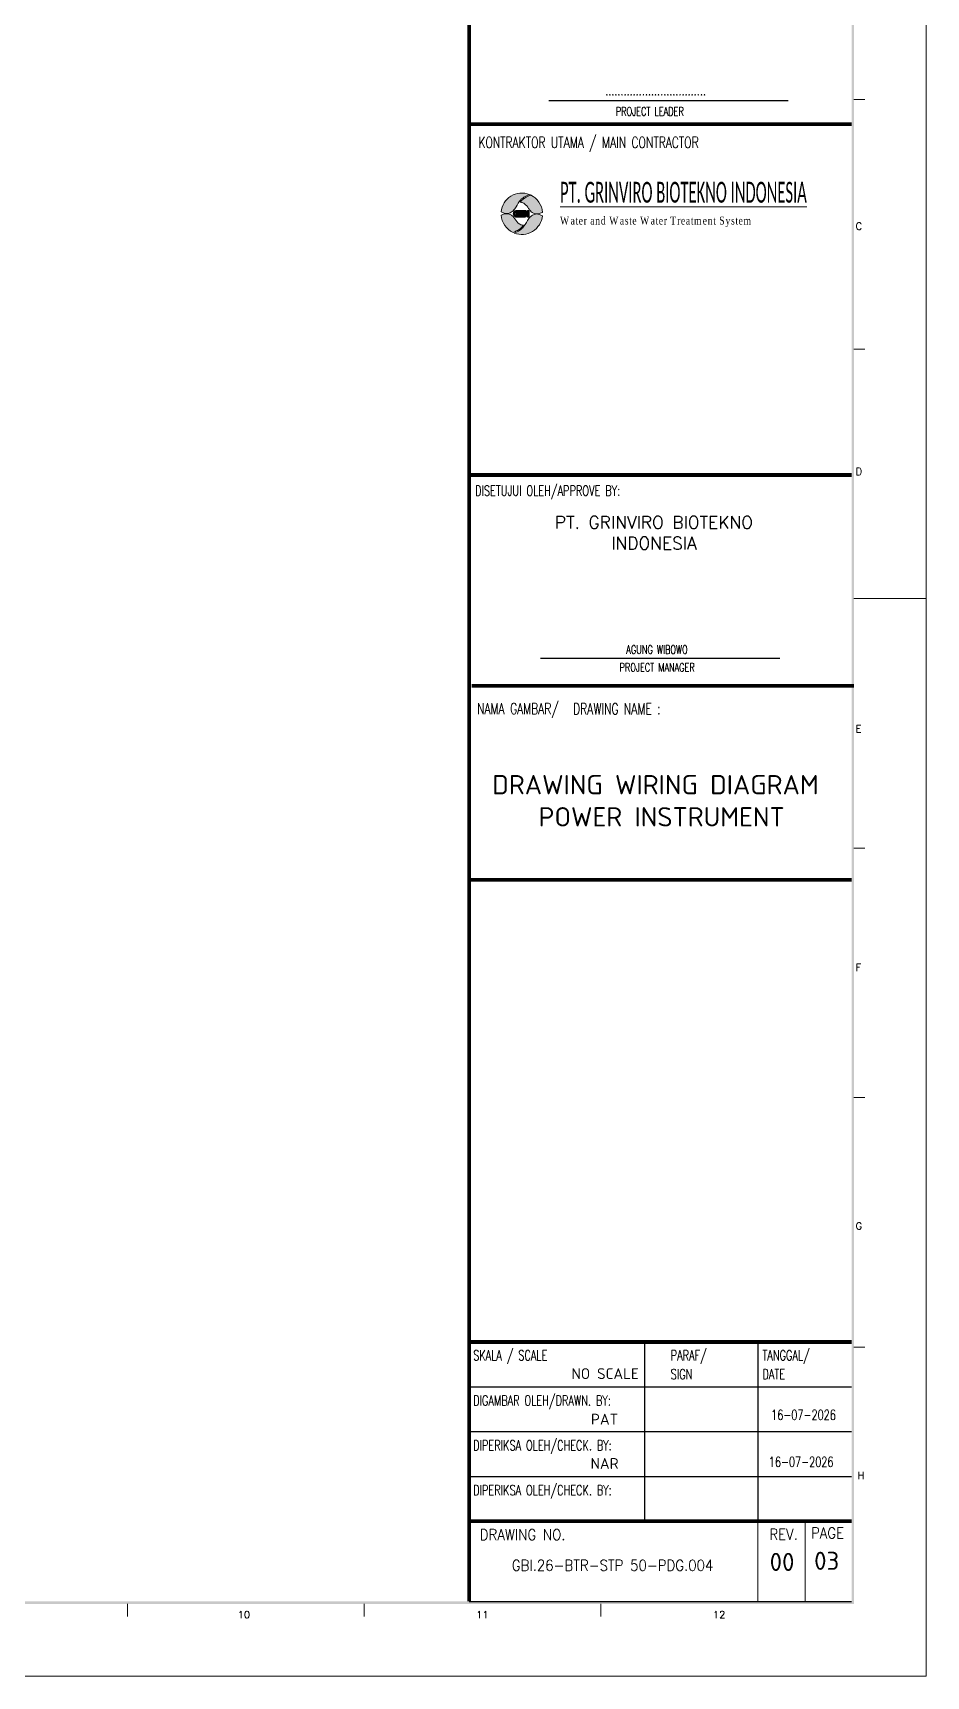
# Model space of a CAD drawing. Header units: millimetres. Extents: x 67033 to 212947, y 35102 to 335921.
# Drawn here: x 97932 to 100141, y 157136 to 161198 of the extents above; entities that cross this region are included whole.
import ezdxf
from ezdxf.enums import TextEntityAlignment as Align

# ---------------------------------------------------------------- set-up
doc = ezdxf.new("R2010")
doc.units = ezdxf.units.MM
doc.layers.add('BORDER', color=7, linetype='Continuous')
doc.layers.add('S-Kop', color=7, linetype='Continuous')
doc.layers.add('G-0.9', color=250, linetype='Continuous', lineweight=9)
doc.styles.add('3', font='ROMANS.SHX', dxfattribs={"width": 0.75})
doc.styles.add('ISOCPEUR', font='isocpeur.ttf')
doc.styles.add('ROMANS', font='romans.shx', dxfattribs={"height": 0.3})
doc.styles.get("Standard").update_dxf_attribs({"font": 'arial.ttf'})

msp = doc.modelspace()

# ---------------------------------------------------------------- hatches: boundary and pattern name
at = {"layer": 'G-0.9', "true_color": 0x105689}
h = msp.add_hatch(color=146, dxfattribs=at)
edge = h.paths.add_edge_path(flags=0)
edge.add_arc((99141.21909695948, 160750.8005580646), 51.18441733908399, 3.799054058211098, 64.9709100956754)
edge.add_spline(control_points=[(99162.87411594509, 160797.1784054815), (99161.65789417706, 160796.652222048), (99159.84711609507, 160795.8325228765), (99157.45723052623, 160794.6813491301), (99155.68230681984, 160793.7836350163), (99153.90388211106, 160792.8724392776), (99152.12620083593, 160791.9436286193), (99150.37810125088, 160790.9681965828), (99148.68893308006, 160789.9181775507), (99147.06140636068, 160788.7863157041), (99144.94580892292, 160787.1962266278), (99142.42309231266, 160785.0580728009), (99139.59421416608, 160782.2709718142), (99137.83726627889, 160780.256392746), (99136.99130869105, 160779.2107225659)], knot_values=[0, 0, 0, 0, 0.125, 0.1875, 0.25, 0.3125, 0.375, 0.4375, 0.5, 0.5625, 0.625, 0.75, 0.875, 1, 1, 1, 1], degree=3, periodic=0)
edge.add_spline(control_points=[(99136.99130869105, 160779.2107225659), (99137.55475137362, 160779.2061592395), (99138.67444524782, 160779.1515860301), (99140.32209875975, 160778.9253720974), (99141.96880348765, 160778.5788474009), (99143.56732813302, 160778.0813765879), (99144.8254126492, 160777.4793018278), (99145.80000694498, 160776.9203556827), (99146.51017869862, 160776.4779200683), (99147.1982767519, 160776.0058780993), (99147.86599756221, 160775.4971074531), (99148.51526914602, 160774.9642501396), (99149.36142615599, 160774.2376378582), (99150.17046416605, 160773.4765205787), (99150.94845925947, 160772.6799791826), (99151.5223785825, 160772.073330754), (99152.08414622713, 160771.4541925), (99152.81349694407, 160770.607946273), (99153.52579245235, 160769.7447114445), (99154.22590810255, 160768.8699617817), (99154.91177066644, 160767.9806546859), (99155.76105502405, 160766.8625500242), (99156.76687912678, 160765.5111215192), (99157.76968370243, 160764.1590726238), (99158.78112593254, 160762.8241421272), (99159.8042000841, 160761.5009438817), (99160.6748063994, 160760.4154226319), (99161.38112824937, 160759.5552523546), (99161.9216349959, 160758.9181559401), (99162.4674627167, 160758.2812780472), (99163.01763813362, 160757.645205989), (99163.4868751259, 160757.1256465147), (99163.87139122277, 160756.7201419944), (99164.16585048358, 160756.4234233978), (99164.46449784111, 160756.1306623305), (99164.86576696033, 160755.7415373114), (99165.37669202448, 160755.2644061044), (99166.01064074242, 160754.7173734681), (99166.89165999227, 160754.0440180422), (99168.07970426822, 160753.3050869078), (99169.57783595024, 160752.5497351894), (99171.13983977465, 160751.9331362651), (99173.28827712493, 160751.2903719046), (99175.49407201624, 160750.9088594705), (99177.72441245025, 160750.7962890622), (99179.96092015773, 160750.8371926105), (99182.7431857708, 160751.1494442178), (99185.47232057106, 160751.7501009764), (99187.59950798313, 160752.4074765283), (99189.70226523452, 160753.1499146233), (99191.26205013534, 160753.7541365492), (99192.29103973156, 160754.1919058542)], knot_values=[0, 0, 0, 0, 0.02500000000000002, 0.05000000000000004, 0.07499999999999996, 0.09999999999999998, 0.125, 0.1375, 0.15, 0.1625000000000001, 0.175, 0.1875, 0.2, 0.225, 0.2375, 0.25, 0.2625, 0.275, 0.3, 0.3125, 0.325, 0.35, 0.375, 0.4, 0.425, 0.45, 0.475, 0.4875, 0.5, 0.5125, 0.5249999999999999, 0.5374999999999999, 0.5437499999999998, 0.5499999999999998, 0.5562499999999999, 0.5624999999999999, 0.5749999999999998, 0.5874999999999999, 0.5999999999999999, 0.6249999999999999, 0.6499999999999999, 0.6749999999999998, 0.6999999999999998, 0.7499999999999999, 0.7749999999999999, 0.7999999999999999, 0.8499999999999999, 0.8999999999999999, 0.9249999999999999, 0.95, 1, 1, 1, 1], degree=3, periodic=0)
edge = h.paths.add_edge_path(flags=0)
edge.add_arc((99141.21909695948, 160750.8005580646), 51.18441733908391, 183.7990540582112, 244.97091009567498, ccw=False)
edge.add_spline(control_points=[(99090.14715418743, 160747.4092102741), (99091.17614378518, 160747.8469795792), (99092.73584125194, 160748.4513005346), (99094.83883166032, 160749.1934745513), (99096.4335227453, 160749.6872984486), (99098.05959654857, 160750.0889341646), (99100.25025121393, 160750.515492799), (99102.47746705564, 160750.7637043171), (99104.71374572148, 160750.8048680263), (99106.94414309661, 160750.6922300975), (99109.14991143996, 160750.3107663087), (99111.29835821978, 160749.6679478537), (99112.8603446725, 160749.0515004156), (99114.35853876644, 160748.2955833228), (99115.78395961765, 160747.410975975), (99116.85703253419, 160746.5284650739), (99117.57243546414, 160745.8595015538), (99117.97369447685, 160745.4704683473), (99118.2723438652, 160745.1776888385), (99118.56680258416, 160744.8809751539), (99118.95131885906, 160744.475469025), (99119.42055576388, 160743.9559103388), (99119.97073120998, 160743.3198380274), (99120.51655892156, 160742.6829602028), (99121.05706567116, 160742.0458637707), (99121.76338751959, 160741.1856934987), (99122.6339938349, 160740.100172245), (99123.657067988, 160738.7769740011), (99124.66851021656, 160737.4420435045), (99125.67131479221, 160736.0899946091), (99126.67713889648, 160734.7385661041), (99127.5264232541, 160733.6204614425), (99128.21228581796, 160732.7311543466), (99128.91240146819, 160731.8564046846), (99129.62469697643, 160730.9931698561), (99130.35404769186, 160730.1469236291), (99130.91581533804, 160729.5277853728), (99131.48973466105, 160728.9211369442), (99132.26772975294, 160728.1245955496), (99133.07676776455, 160727.3634782709), (99133.92292477297, 160726.6368659888), (99134.57219635832, 160726.1040086753), (99135.23991716707, 160725.5952380291), (99135.92801522191, 160725.1231960593), (99136.63818697556, 160724.6807604457), (99137.61278127134, 160724.1218143005), (99138.87086578595, 160723.5197395404), (99140.46939043135, 160723.0222687274), (99142.11609515925, 160722.6757440294), (99143.76374867118, 160722.4495300983), (99144.88344254691, 160722.3949568888), (99145.44688522947, 160722.3903935624)], knot_values=[0, 0, 0, 0, 0.05000000000000004, 0.07499999999999996, 0.09999999999999998, 0.125, 0.1499999999999999, 0.2, 0.225, 0.25, 0.3, 0.325, 0.35, 0.375, 0.4, 0.425, 0.4375, 0.44375, 0.45, 0.4562499999999999, 0.4624999999999999, 0.475, 0.4875, 0.5, 0.5125, 0.5249999999999999, 0.5499999999999998, 0.5749999999999997, 0.5999999999999998, 0.6249999999999998, 0.6499999999999998, 0.6749999999999998, 0.6874999999999998, 0.6999999999999997, 0.7249999999999996, 0.7374999999999996, 0.7499999999999996, 0.7624999999999995, 0.7749999999999995, 0.7999999999999995, 0.8124999999999996, 0.8249999999999995, 0.8374999999999995, 0.8499999999999994, 0.8624999999999994, 0.8749999999999993, 0.8999999999999994, 0.9249999999999994, 0.9499999999999994, 0.9749999999999994, 0.9999999999999994, 0.9999999999999994, 0.9999999999999994, 0.9999999999999994], degree=3, periodic=0)
edge.add_spline(control_points=[(99145.44688522947, 160722.3903935624), (99144.60092764163, 160721.3447233832), (99142.84397975446, 160719.3301443141), (99140.01510160786, 160716.5430433274), (99137.4923849976, 160714.4048895006), (99135.37678755983, 160712.8148004242), (99133.74926084046, 160711.6829385768), (99132.06009266809, 160710.6329195456), (99130.31199308457, 160709.657487509), (99128.53431180948, 160708.7286768508), (99126.75588710068, 160707.8174811121), (99124.98096339431, 160706.9197669989), (99122.59107782546, 160705.7685932519), (99120.78029974193, 160704.9488940803), (99119.56407797543, 160704.4227106468)], knot_values=[0, 0, 0, 0, 0.125, 0.25, 0.375, 0.4375, 0.5, 0.5625, 0.625, 0.6875, 0.75, 0.8125, 0.875, 1, 1, 1, 1], degree=3, periodic=0)
at = {"layer": 'G-0.9', "true_color": 0x139b48}
h = msp.add_hatch(color=114, dxfattribs=at)
edge = h.paths.add_edge_path(flags=0)
edge.add_spline(control_points=[(99192.16648296057, 160745.8803509431), (99191.55203704505, 160746.177250082), (99190.31498850227, 160746.7532711844), (99188.7463708735, 160747.4214895255), (99187.4815399114, 160747.9382365453), (99186.52832981026, 160748.3178982152), (99185.56658124224, 160748.6764238446), (99184.59371934918, 160748.9974316728), (99183.6059954995, 160749.2913698896), (99182.60669983622, 160749.5652872518), (99181.5991800144, 160749.8000834243), (99180.58931388172, 160749.9774193638), (99179.57280100955, 160750.1020599624), (99178.20423652837, 160750.2128817768), (99176.49923449049, 160750.2115006193), (99174.80023340798, 160749.975358398), (99173.44974191506, 160749.6740766998), (99172.45618812996, 160749.401023849), (99171.47589603528, 160749.0747959872), (99170.50388667201, 160748.6914871828), (99169.55014614103, 160748.2617505655), (99168.31490697547, 160747.6437517727), (99166.83376682695, 160746.7619907178), (99165.14720281461, 160745.5640276157), (99163.57008331515, 160744.2436307934), (99162.0841787188, 160742.8151436986), (99160.68945899466, 160741.2971367505), (99159.37715841792, 160739.7021968369), (99158.35225455178, 160738.33105708), (99157.56983112976, 160737.2046941404), (99156.80082513865, 160736.0719359026), (99156.0652623674, 160734.9195271085), (99155.35430722378, 160733.7513517974), (99154.82389543486, 160732.8738077979), (99154.30051250731, 160731.9920411287), (99153.78750532413, 160731.1038962506), (99153.27795695979, 160730.2138409103), (99152.5926693548, 160729.0313400429), (99151.9109962461, 160727.8471530225), (99151.22575670066, 160726.6659222025), (99150.70030692431, 160725.7877644676), (99150.167388255, 160724.9147731201), (99149.4525147939, 160723.753914935), (99148.52523653828, 160722.3260512247), (99147.35046978793, 160720.6511982712), (99145.69878170008, 160718.4800465457), (99143.42183181788, 160715.9082896043), (99140.41507309244, 160713.0807670512), (99137.16249172472, 160710.5471170119), (99134.27744980382, 160708.7220129813), (99131.88809984388, 160707.4098400781), (99130.06256321575, 160706.4842889901), (99128.21053736676, 160705.6058552691), (99125.71231512354, 160704.4855520756), (99123.8270199588, 160703.6659130173), (99122.55931785885, 160703.1386527078)], knot_values=[-1, -1, -1, -1, -0.9772727272727273, -0.9545454545454546, -0.9431818181818182, -0.9318181818181819, -0.9204545454545454, -0.9090909090909091, -0.8977272727272727, -0.8863636363636364, -0.875, -0.8636363636363636, -0.8522727272727273, -0.8409090909090909, -0.8181818181818182, -0.7954545454545454, -0.7840909090909091, -0.7727272727272727, -0.7613636363636364, -0.75, -0.7386363636363636, -0.7272727272727273, -0.7045454545454546, -0.6818181818181818, -0.6590909090909091, -0.6363636363636364, -0.6136363636363636, -0.5909090909090909, -0.5681818181818181, -0.5568181818181818, -0.5454545454545454, -0.5227272727272727, -0.5113636363636364, -0.5, -0.4886363636363636, -0.4772727272727273, -0.4659090909090909, -0.4545454545454545, -0.4318181818181818, -0.4204545454545454, -0.4090909090909091, -0.3977272727272727, -0.3863636363636364, -0.3636363636363636, -0.3409090909090909, -0.3181818181818182, -0.2727272727272727, -0.2272727272727273, -0.1818181818181818, -0.1363636363636364, -0.1136363636363636, -0.09090909090909091, -0.06818181818181818, -0.04545454545454546, 0, 0, 0, 0], degree=3, periodic=0)
edge.add_arc((99141.21909695948, 160750.8005580646), 51.18441733908411, 248.6195076609033, 354.4838079919351)
edge = h.paths.add_edge_path(flags=0)
edge.add_arc((99141.21909695948, 160750.8005580646), 51.18441733908363, 68.61950766090604, 174.4838079919366)
edge.add_spline(control_points=[(99090.27171095998, 160755.7207651852), (99090.88615687545, 160755.4238660463), (99092.12320541826, 160754.8478449439), (99093.69182304546, 160754.1796266029), (99094.95665400756, 160753.662879583), (99095.90986411026, 160753.2832179138), (99096.87161267827, 160752.9246922837), (99097.84447457134, 160752.6036844555), (99098.83219842102, 160752.3097462387), (99099.8314940843, 160752.0358288766), (99100.83901390614, 160751.801032704), (99101.84888003881, 160751.6236967646), (99102.86539291096, 160751.499056166), (99104.23395739062, 160751.3882343523), (99105.93895943003, 160751.3896155075), (99107.63796051103, 160751.6257577304), (99108.98845200392, 160751.9270394293), (99109.98200579057, 160752.2000922786), (99110.96229788369, 160752.5263201412), (99111.93430725003, 160752.9096289425), (99112.88804776872, 160753.3393655744), (99114.1232870049, 160753.9573642966), (99115.60442661312, 160754.8391258887), (99117.29099285428, 160756.0370867635), (99118.86810409231, 160757.3574918487), (99120.35403950397, 160758.7859481206), (99121.74864422527, 160760.3040700991), (99123.06137399803, 160761.8985807131), (99124.2896568544, 160763.5455505914), (99125.25704288317, 160764.9607927565), (99126.00638248598, 160766.104347559), (99126.55034002019, 160766.9739108054), (99127.08397565201, 160767.8496895637), (99127.6142729861, 160768.727329439), (99128.13769445312, 160769.6090653314), (99128.65066193331, 160770.4972374421), (99129.16033057166, 160771.3872146221), (99129.67385488226, 160772.2743756827), (99130.18765864112, 160773.161030932), (99130.69815989406, 160774.0494955286), (99131.21253036571, 160774.9351337197), (99131.73786207687, 160775.8133677669), (99132.2708121924, 160776.6863387901), (99132.98567535816, 160777.847203628), (99133.9129586517, 160779.2750640909), (99135.08772382405, 160780.9499180268), (99136.73941226651, 160783.1210697093), (99139.01636321706, 160785.6928245331), (99142.02311653618, 160788.5203564882), (99145.27571824891, 160791.0539714609), (99148.16069685532, 160792.8791845431), (99150.55017593404, 160794.1911350666), (99152.98369902607, 160795.4261086734), (99156.09651271586, 160796.8439602712), (99158.61117396016, 160797.9352031111), (99159.87887606015, 160798.4624634205)], knot_values=[-1, -1, -1, -1, -0.9772727272727273, -0.9545454545454546, -0.9431818181818182, -0.9318181818181819, -0.9204545454545455, -0.9090909090909092, -0.8977272727272728, -0.8863636363636365, -0.8750000000000001, -0.8636363636363638, -0.8522727272727274, -0.840909090909091, -0.8181818181818183, -0.7954545454545456, -0.7840909090909093, -0.7727272727272729, -0.7613636363636366, -0.7500000000000002, -0.7386363636363639, -0.7272727272727275, -0.7045454545454548, -0.6818181818181821, -0.6590909090909094, -0.6363636363636367, -0.613636363636364, -0.5909090909090913, -0.5681818181818186, -0.5454545454545459, -0.5340909090909094, -0.522727272727273, -0.5113636363636367, -0.5000000000000003, -0.488636363636364, -0.4772727272727276, -0.4659090909090913, -0.4545454545454549, -0.4431818181818186, -0.4318181818181822, -0.4204545454545459, -0.4090909090909095, -0.3977272727272732, -0.3863636363636368, -0.363636363636364, -0.3409090909090913, -0.3181818181818186, -0.272727272727273, -0.2272727272727276, -0.1818181818181821, -0.1363636363636367, -0.113636363636364, -0.09090909090909127, -0.04545454545454575, -3.33066907387547e-16, -3.33066907387547e-16, -3.33066907387547e-16, -3.33066907387547e-16], degree=3, periodic=0)
at = {"layer": 'G-0.9', "true_color": 0xf26722}
h = msp.add_hatch(color=30, dxfattribs=at)
h.dxf.hatch_style = 1
edge = h.paths.add_edge_path()
edge.add_arc((99141.20365812376, 160750.810108121), 51.18441733908399, 3.799054058211098, 64.9709100956754)
edge.add_spline(control_points=[(99162.85867710781, 160797.1879555381), (99161.64245533978, 160796.6617721045), (99159.8316772578, 160795.842072933), (99157.44179168894, 160794.6908991859), (99155.66686798258, 160793.7931850728), (99153.8884432738, 160792.881989334), (99152.11076199867, 160791.9531786758), (99150.36266241514, 160790.9777466393), (99148.67349424279, 160789.927727608), (99147.04596752342, 160788.7958657606), (99144.93037008565, 160787.2057766842), (99142.40765347538, 160785.0676228574), (99139.57877532879, 160782.2805218707), (99137.8218274416, 160780.2659428024), (99136.97586985379, 160779.2202726224)], knot_values=[0, 0, 0, 0, 0.125, 0.1875, 0.25, 0.3125, 0.375, 0.4375, 0.5, 0.5625, 0.625, 0.75, 0.875, 1, 1, 1, 1], degree=3, periodic=0)
edge.add_spline(control_points=[(99136.97586985379, 160779.2202726224), (99137.53931253633, 160779.215709296), (99138.6590064121, 160779.1611360866), (99140.30665992247, 160778.9349221554), (99141.9533646519, 160778.5883974574), (99143.55188929576, 160778.0909266444), (99144.80997381192, 160777.4888518843), (99145.78456810769, 160776.9299057392), (99146.49473986136, 160776.4874701255), (99147.18283791617, 160776.0154281557), (99147.85055872492, 160775.5066575095), (99148.49983031029, 160774.973800196), (99149.34598731872, 160774.2471879147), (99150.15502532877, 160773.4860706352), (99150.93302042219, 160772.6895292406), (99151.5069397452, 160772.082880812), (99152.06870738986, 160771.4637425564), (99152.79805810681, 160770.6174963295), (99153.51035361509, 160769.7542615009), (99154.21046926528, 160768.879511839), (99154.89633182916, 160767.9902047424), (99155.74561618677, 160766.8721000807), (99156.75144029106, 160765.5206715757), (99157.75424486517, 160764.1686226803), (99158.76568709523, 160762.8336921837), (99159.78876124836, 160761.5104939398), (99160.65936756214, 160760.4249726884), (99161.36568941057, 160759.564802411), (99161.90619616015, 160758.9277059966), (99162.45202388095, 160758.2908281037), (99163.00219929636, 160757.6547560463), (99163.47143628863, 160757.1351965712), (99163.85595238702, 160756.7296920509), (99164.15041164632, 160756.4329734544), (99164.44905900385, 160756.1402123886), (99164.85032812305, 160755.7510873679), (99165.36125318719, 160755.273956161), (99165.99520190516, 160754.7269235247), (99166.876221155, 160754.0535680995), (99168.0642654325, 160753.3146369643), (99169.56239711298, 160752.5592852474), (99171.12440093739, 160751.9426863216), (99173.27283828765, 160751.2999219619), (99175.47863317898, 160750.9184095271), (99177.70897361297, 160750.8058391186), (99179.94548132045, 160750.8467426669), (99182.72774693351, 160751.1589942735), (99185.45688173377, 160751.7596510329), (99187.58406914589, 160752.4170265848), (99189.68682639723, 160753.1594646798), (99191.24661129806, 160753.7636866057), (99192.2756008943, 160754.2014559107)], knot_values=[0, 0, 0, 0, 0.02500000000000002, 0.05000000000000004, 0.07499999999999996, 0.09999999999999998, 0.125, 0.1375, 0.15, 0.1625000000000001, 0.175, 0.1875, 0.2, 0.225, 0.2375, 0.25, 0.2625, 0.275, 0.3, 0.3125, 0.325, 0.35, 0.375, 0.4, 0.425, 0.45, 0.475, 0.4875, 0.5, 0.5125, 0.5249999999999999, 0.5374999999999999, 0.5437499999999998, 0.5499999999999998, 0.5562499999999999, 0.5624999999999999, 0.5749999999999998, 0.5874999999999999, 0.5999999999999999, 0.6249999999999999, 0.6499999999999999, 0.6749999999999998, 0.6999999999999998, 0.7499999999999999, 0.7749999999999999, 0.7999999999999999, 0.8499999999999999, 0.8999999999999999, 0.9249999999999999, 0.95, 1, 1, 1, 1], degree=3, periodic=0)
at = {"layer": 'G-0.9', "true_color": 0x000000}
h = msp.add_hatch(color=18, dxfattribs=at)
edge = h.paths.add_edge_path(flags=0)
edge.add_spline(control_points=[(99126.63122752556, 160759.0668971461), (99126.37424548033, 160758.9555417375), (99125.99412478613, 160758.7835642426), (99125.49758649984, 160758.5447559337), (99125.13115832231, 160758.3601296465), (99124.76738214176, 160758.1730535581), (99124.40683419573, 160757.982995162), (99124.11321854939, 160757.8182941231), (99123.88406767533, 160757.6812282639), (99123.66015743016, 160757.5393250816), (99123.38579370604, 160757.3568156868), (99123.06496139994, 160757.1300392556), (99122.7572704412, 160756.891088544), (99122.46760969309, 160756.6357921941), (99122.19508976265, 160756.3638804148), (99121.8504511631, 160755.9827138665), (99121.46344739648, 160755.4714027048), (99121.07856769605, 160754.7861224233), (99120.76364023688, 160754.0539572295), (99120.52000258838, 160753.2794499029), (99120.28633932253, 160752.2064020169), (99120.16175866067, 160750.8132910559), (99120.26496189885, 160749.1403515394), (99120.57322162268, 160747.80837624), (99120.96339256737, 160746.8214662917), (99121.32674989327, 160746.1252755779), (99121.69711852004, 160745.6015941703), (99122.02885650296, 160745.2087143666), (99122.2917524747, 160744.9268818216), (99122.57187048446, 160744.6603354144), (99122.87014208117, 160744.408918894), (99123.1817699448, 160744.1688555798), (99123.5013713999, 160743.9355497269), (99123.83163406026, 160743.7113022627), (99124.17521108028, 160743.4983318713), (99124.52663542963, 160743.2920134437), (99124.9993883032, 160743.0204699866), (99125.59911299933, 160742.6884846056), (99126.09444212886, 160742.4360736754), (99126.34547901938, 160742.3127261233)], knot_values=[0, 0, 0, 0, 0.0357142857142857, 0.0535714285714286, 0.0714285714285714, 0.0892857142857143, 0.1071428571428572, 0.125, 0.1339285714285714, 0.1428571428571429, 0.1607142857142858, 0.1785714285714286, 0.1964285714285714, 0.2142857142857143, 0.2321428571428572, 0.25, 0.2857142857142857, 0.3214285714285714, 0.3571428571428572, 0.3928571428571429, 0.4285714285714286, 0.5, 0.5714285714285714, 0.6428571428571428, 0.6785714285714285, 0.7142857142857142, 0.7499999999999999, 0.7678571428571428, 0.7857142857142857, 0.8035714285714286, 0.8214285714285714, 0.8392857142857142, 0.857142857142857, 0.8749999999999998, 0.8928571428571427, 0.9107142857142856, 0.9285714285714284, 0.9642857142857141, 0.9999999999999998, 0.9999999999999998, 0.9999999999999998, 0.9999999999999998], degree=3, periodic=0)
edge.add_line((99126.34547901938, 160742.3127261233), (99136.2464819608, 160742.3127261233))
edge.add_line((99136.24648196046, 160742.3127261233), (99136.24648196046, 160752.8528977947))
edge.add_line((99136.24648196046, 160752.8528977945), (99128.01770853787, 160752.8528977945))
edge.add_line((99128.01770853777, 160752.8528977945), (99128.01770853777, 160748.4882112536))
edge.add_line((99128.01770853777, 160748.4882112538), (99131.88889558255, 160748.4882112538))
edge.add_line((99131.88889558296, 160748.4882112538), (99131.88889558296, 160746.5567073012))
edge.add_line((99131.88889558296, 160746.5567073003), (99127.63124282387, 160746.5567073003))
edge.add_spline(control_points=[(99127.63124282377, 160746.5567073003), (99127.43078127496, 160746.6439255906), (99127.18640066247, 160746.7592205935), (99126.90262355977, 160746.9071701328), (99126.71567048316, 160747.0080622517), (99126.48311300046, 160747.1353243919), (99126.28242313913, 160747.2585804782), (99126.1547608959, 160747.3469523794), (99126.07140378626, 160747.4076504746), (99125.92747062382, 160747.5160496692), (99125.73022133623, 160747.6797934716), (99125.49065967661, 160747.9194559428), (99125.25991367719, 160748.2186588053), (99125.04462637649, 160748.5737564548), (99124.86899727875, 160748.9590733885), (99124.5932283313, 160749.772742973), (99124.4900756609, 160750.8196747556), (99124.6472133409, 160751.8282386663), (99124.81596565667, 160752.3705123079), (99124.98188896748, 160752.7559764006), (99125.1559373735, 160753.0501726531), (99125.31510873385, 160753.2719039563), (99125.44329730993, 160753.4297722335), (99125.58209461244, 160753.5778247979), (99125.73161780238, 160753.7169620587), (99125.86273576682, 160753.8272245046), (99125.9706108335, 160753.912812593), (99126.05247305532, 160753.9761282074), (99126.13599770954, 160754.0379635673), (99126.25048637947, 160754.1176829727), (99126.39805380303, 160754.2134244258), (99126.58017536116, 160754.3238986337), (99126.76428938616, 160754.4326266677), (99126.95003570218, 160754.5399245336), (99127.20260506976, 160754.6786881466), (99127.39678500385, 160754.7785962422), (99127.52843604755, 160754.8432759088)], knot_values=[0, 0, 0, 0, 0.05769230769230771, 0.07211538461538458, 0.08653846153846156, 0.1153846153846154, 0.1442307692307693, 0.1514423076923077, 0.1586538461538463, 0.1730769230769231, 0.2019230769230769, 0.2307692307692307, 0.2692307692307692, 0.3076923076923077, 0.3461538461538461, 0.3846153846153846, 0.5384615384615384, 0.6153846153846154, 0.653846153846154, 0.6923076923076924, 0.7307692307692308, 0.7500000000000001, 0.7692307692307694, 0.7884615384615385, 0.8076923076923078, 0.8269230769230771, 0.8365384615384617, 0.8461538461538463, 0.8557692307692308, 0.8653846153846154, 0.8846153846153847, 0.903846153846154, 0.9230769230769232, 0.9423076923076925, 0.9615384615384618, 1, 1, 1, 1], degree=3, periodic=0)
edge.add_line((99127.52843604755, 160754.8432759088), (99136.24648196001, 160754.8432759088))
edge.add_line((99136.24648196046, 160754.8432759088), (99136.24648196046, 160759.0668971458))
edge.add_line((99136.24648196046, 160759.0668971461), (99126.63122752638, 160759.0668971461))
h.paths.add_polyline_path([(99159.4948655904, 160759.0668971461), (99155.21757088485, 160759.0668971461), (99155.21757088485, 160742.3127261233), (99159.4948655904, 160742.3127261233)], flags=0)
edge = h.paths.add_edge_path(flags=0)
edge.add_line((99141.56234450226, 160754.8432759088), (99141.56234450226, 160746.5567073006))
edge.add_line((99141.56234450226, 160746.5567073003), (99148.4293983014, 160746.5567073003))
edge.add_spline(control_points=[(99148.42939830219, 160746.5567073003), (99148.48267413488, 160746.6025783657), (99148.58656882984, 160746.6945171028), (99148.71253559193, 160746.8097292283), (99148.80603455516, 160746.9024372087), (99148.87196541847, 160746.972278488), (99148.92243361047, 160747.0308106274), (99148.96017508693, 160747.0778311761), (99148.98649734033, 160747.1132433857), (99149.01111517577, 160747.1487817169), (99149.03422265974, 160747.1844318068), (99149.05540858039, 160747.2202240859), (99149.08045080265, 160747.2681843314), (99149.10676416373, 160747.3285038375), (99149.12899081697, 160747.4015790639), (99149.14004680331, 160747.475480877), (99149.14124935033, 160747.5501118081), (99149.1328633344, 160747.6129989373), (99149.121220456, 160747.6636737437), (99149.11054208627, 160747.7018238593), (99149.09766855644, 160747.7401364096), (99149.0824041529, 160747.7786258756), (99149.06517963587, 160747.8172603823), (99149.04642750004, 160747.856007927), (99149.02594683434, 160747.894883377), (99148.99595840854, 160747.9469156842), (99148.95513657105, 160748.0122029423), (99148.90070822035, 160748.0909503506), (99148.82246973409, 160748.1963662564), (99148.71545466503, 160748.3288181607), (99148.62667879034, 160748.4350137948), (99148.58094426467, 160748.4882112538)], knot_values=[0, 0, 0, 0, 0.07692307692307687, 0.1538461538461539, 0.1923076923076923, 0.2307692307692307, 0.2692307692307692, 0.2884615384615384, 0.3076923076923077, 0.3269230769230769, 0.3461538461538461, 0.3653846153846154, 0.3846153846153846, 0.423076923076923, 0.4615384615384615, 0.5, 0.5384615384615384, 0.5769230769230769, 0.5961538461538461, 0.6153846153846154, 0.6346153846153846, 0.6538461538461539, 0.6730769230769231, 0.6923076923076923, 0.7115384615384615, 0.7307692307692306, 0.7692307692307692, 0.8076923076923076, 0.846153846153846, 0.9230769230769229, 0.9999999999999998, 0.9999999999999998, 0.9999999999999998, 0.9999999999999998], degree=3, periodic=0)
edge.add_line((99148.58094426467, 160748.4882112538), (99144.17587244022, 160748.4882112538))
edge.add_line((99144.17587244045, 160748.4882112538), (99144.17587244045, 160752.8528977948))
edge.add_line((99144.17587244045, 160752.8528977945), (99148.5809442649, 160752.8528977945))
edge.add_spline(control_points=[(99148.58094426467, 160752.8528977945), (99148.6325108825, 160752.9137279788), (99148.70696000275, 160753.0049442473), (99148.79098483328, 160753.1113348995), (99148.83748028407, 160753.1721143694), (99148.87076094812, 160753.2176830612), (99148.90281698866, 160753.2632395075), (99148.93394227538, 160753.3087866447), (99148.96352255168, 160753.3543183313), (99148.99093840334, 160753.399828372), (99149.01649918518, 160753.4453198614), (99149.04051441318, 160753.490795894), (99149.06236418501, 160753.5362502714), (99149.08143602932, 160753.581676866), (99149.09801717525, 160753.6270785543), (99149.11728497561, 160753.6875857321), (99149.13406623597, 160753.763146665), (99149.14083640241, 160753.853686103), (99149.13574433161, 160753.9441069118), (99149.11980965904, 160754.0193406661), (99149.1011130245, 160754.0794681765), (99149.08486137426, 160754.1245415173), (99149.06601589306, 160754.1695889172), (99149.04429510028, 160754.2146075626), (99149.02032936247, 160754.2596037577), (99148.9947622349, 160754.3045839374), (99148.96727265835, 160754.3495448918), (99148.93754013685, 160754.3944834151), (99148.90620653874, 160754.4394059275), (99148.8739084151, 160754.4843187932), (99148.84034123103, 160754.5292189674), (99148.79338678053, 160754.5890638843), (99148.70846226471, 160754.6937649437), (99148.63315389134, 160754.7834835483), (99148.58094426467, 160754.8432759088)], knot_values=[0, 0, 0, 0, 0.09090909090909094, 0.1363636363636364, 0.1590909090909091, 0.1818181818181818, 0.2045454545454546, 0.2272727272727273, 0.25, 0.2727272727272727, 0.2954545454545454, 0.3181818181818181, 0.3409090909090908, 0.3636363636363636, 0.3863636363636365, 0.4090909090909092, 0.4545454545454546, 0.5, 0.5454545454545454, 0.5909090909090908, 0.6136363636363635, 0.6363636363636362, 0.659090909090909, 0.6818181818181817, 0.7045454545454544, 0.7272727272727271, 0.7499999999999998, 0.7727272727272725, 0.7954545454545452, 0.8181818181818179, 0.8409090909090906, 0.8636363636363633, 0.9090909090909087, 0.9999999999999997, 0.9999999999999997, 0.9999999999999997, 0.9999999999999997], degree=3, periodic=0)
edge.add_line((99148.58094426467, 160754.8432759088), (99141.56234450213, 160754.8432759088))
edge = h.paths.add_edge_path(flags=0)
edge.add_line((99137.37124450272, 160759.0668971461), (99149.70952027, 160759.0668971461))
edge.add_spline(control_points=[(99149.70952027106, 160759.0668971461), (99149.85931634552, 160759.0049306483), (99150.08041645255, 160758.9082952678), (99150.36830776434, 160758.7723631473), (99150.58021348163, 160758.6662989476), (99150.79033983726, 160758.5584101841), (99150.99829337173, 160758.4482926146), (99151.1670104959, 160758.3518356205), (99151.29809294181, 160758.2706754693), (99151.39386366669, 160758.2072106636), (99151.4877762732, 160758.1417976253), (99151.61148486617, 160758.0529633612), (99151.82239466239, 160757.891605555), (99152.1013605732, 160757.6395022889), (99152.34188289319, 160757.3467068589), (99152.51555573949, 160757.0947066915), (99152.67680079321, 160756.8344171124), (99152.8175649141, 160756.5557794171), (99152.93992039876, 160756.2634416038), (99153.05216088016, 160755.9685827159), (99153.17165171698, 160755.5866862703), (99153.31945263526, 160754.9625057328), (99153.41176632802, 160754.3330499481), (99153.43220316462, 160753.7076448446), (99153.4104465862, 160753.2431999395), (99153.34312206121, 160752.7883744149), (99153.25492788407, 160752.4158820558), (99153.16071038191, 160752.1252434729), (99153.0778366019, 160751.9102813307), (99152.98713586824, 160751.697445911), (99152.8926590249, 160751.4856734378), (99152.79502508236, 160751.2748241693), (99152.65664696609, 160750.9959119776), (99152.54476111609, 160750.7889473032), (99152.46644485558, 160750.6519881977)], knot_values=[0, 0, 0, 0, 0.04545454545454541, 0.06818181818181812, 0.09090909090909094, 0.1136363636363636, 0.1363636363636364, 0.1590909090909091, 0.1704545454545454, 0.1818181818181818, 0.1931818181818181, 0.2045454545454546, 0.2272727272727273, 0.2727272727272727, 0.3181818181818181, 0.3409090909090908, 0.3636363636363636, 0.4090909090909092, 0.4318181818181819, 0.4545454545454546, 0.5, 0.5454545454545454, 0.6363636363636362, 0.6818181818181817, 0.7272727272727271, 0.7727272727272725, 0.8181818181818179, 0.8409090909090906, 0.8636363636363633, 0.886363636363636, 0.9090909090909087, 0.9318181818181814, 0.9545454545454541, 0.9999999999999996, 0.9999999999999996, 0.9999999999999996, 0.9999999999999996], degree=3, periodic=0)
edge.add_spline(control_points=[(99152.46644485558, 160750.6519881977), (99152.53693123674, 160750.5271724362), (99152.63844171535, 160750.3388150365), (99152.76565979933, 160750.0854844406), (99152.8563908233, 160749.8942325595), (99152.94491101318, 160749.7023676858), (99153.03071435809, 160749.5097631514), (99153.11043224238, 160749.3155257313), (99153.18051937861, 160749.1188012715), (99153.24099976053, 160748.91934589), (99153.31194744547, 160748.650543494), (99153.37942657803, 160748.3100364192), (99153.4207544694, 160747.8918755336), (99153.43318864147, 160747.3273471858), (99153.37044948718, 160746.6127383716), (99153.22281271653, 160745.8971874668), (99153.07720214152, 160745.408794561), (99152.980899174, 160745.1341457774), (99152.90073242718, 160744.9344777143), (99152.81326156745, 160744.7394221132), (99152.68760465906, 160744.4834228325), (99152.5103512662, 160744.1805867581), (99152.26113644127, 160743.8506685521), (99151.98036973244, 160743.5499307711), (99151.71490899204, 160743.3337644993), (99151.48735061081, 160743.1759622712), (99151.31246322142, 160743.0621104816), (99151.131699438, 160742.9544058731), (99150.94383069212, 160742.854073224), (99150.751776304, 160742.7580928998), (99150.55791485801, 160742.6639895432), (99150.36263999481, 160742.5713551066), (99150.09796858794, 160742.4523157887), (99149.89530272421, 160742.3673614622), (99149.75826659355, 160742.3127261233)], knot_values=[0, 0, 0, 0, 0.04166666666666674, 0.0625, 0.08333333333333337, 0.1041666666666667, 0.125, 0.1458333333333333, 0.1666666666666666, 0.1875, 0.2083333333333333, 0.25, 0.2916666666666667, 0.3333333333333334, 0.4166666666666667, 0.5, 0.5416666666666666, 0.5625, 0.5833333333333333, 0.6041666666666665, 0.6249999999999999, 0.6666666666666665, 0.7083333333333333, 0.7499999999999999, 0.7916666666666665, 0.8124999999999998, 0.8333333333333331, 0.8541666666666665, 0.8749999999999998, 0.8958333333333331, 0.9166666666666665, 0.9374999999999999, 0.9583333333333333, 0.9999999999999999, 0.9999999999999999, 0.9999999999999999, 0.9999999999999999], degree=3, periodic=0)
edge.add_line((99149.75826659355, 160742.3127261233), (99137.37124450304, 160742.3127261233))
edge.add_line((99137.37124450272, 160742.3127261233), (99137.37124450272, 160759.0668971463))

# ---------------------------------------------------------------- linework, layer by layer
at = {"layer": 'BORDER', "linetype": 'Continuous', "lineweight": 9}
for p, q in [((99989.31822634104, 161033.0063267626), (99962.50183039591, 161033.0063267626)), ((99989.31822634104, 160416.2292200247), (99962.50183039591, 160416.2292200247)), ((100141.2778033634, 159799.4521132868), (99962.50183039591, 159799.4521132868)), ((99989.31822634104, 159182.675006549), (99962.50183039591, 159182.675006549)), ((99989.31822634104, 158565.8978998111), (99962.50183039591, 158565.8978998111)), ((99989.31822634104, 157949.1207930733), (99962.50183039591, 157949.1207930733)), ((98165.80330207261, 157314.4660890386), (98165.80330207261, 157283.1802937693)), ((98751.29461354115, 157314.4660890386), (98751.29461354115, 157283.1802937693)), ((99336.7859250097, 157314.4660890386), (99336.7859250097, 157283.1802937693))]:
    msp.add_line(p, q, dxfattribs=at)
at = {"layer": 'BORDER', "lineweight": 9}
for p, q in [((99725.08376334832, 157320.4808753023), (99725.08376334832, 157517.201186372)), ((99841.80110268123, 157320.4808753023), (99841.80110268123, 157517.201186372))]:
    msp.add_line(p, q, dxfattribs=at)
at = {"layer": 'BORDER', "linetype": 'Continuous', "lineweight": 9}
msp.add_lwpolyline([(92623.74814008025, 157135.6901160712), (100141.2778033634, 157135.6901160712), (100141.2778033634, 162445.3365132058), (92623.74814008025, 162445.3365132058)], close=True, dxfattribs=at)
at = {"layer": 'BORDER', "lineweight": 9}
for points in [[(99956.69161127444, 157320.4808753023), (99962.94877032832, 157314.0260319724), (99956.69161127444, 162265.219720441), (99962.94877032832, 162271.4768794948)], [(92897.72231865296, 157320.4808753023), (92891.48750608932, 157314.058224758), (99956.69161127444, 157320.4808753023), (99962.91756347024, 157314.058224758)]]:
    msp.add_trace(points, dxfattribs=at)
at = {"layer": 'G-0.9', "flags": 128}
for points in [[(99126.34547901938, 160742.3127261234), (99136.24648196046, 160742.3127261234), (99136.24648196046, 160752.8528977946), (99128.01770853777, 160752.8528977946), (99128.01770853777, 160748.4882112538), (99131.88889558296, 160748.4882112538), (99131.88889558296, 160746.5567073004), (99127.63124282377, 160746.5567073004)], [(99127.52843604755, 160754.8432759088), (99136.24648196046, 160754.8432759088), (99136.24648196046, 160759.0668971462), (99126.63122752556, 160759.0668971462)], [(99149.70952027106, 160759.0668971462), (99137.37124450272, 160759.0668971462), (99137.37124450272, 160742.3127261234), (99149.75826659355, 160742.3127261234)], [(99148.58094426467, 160754.8432759088), (99141.56234450226, 160754.8432759088), (99141.56234450226, 160746.5567073004), (99148.42939830219, 160746.5567073004)], [(99148.58094426467, 160748.4882112538), (99144.17587244045, 160748.4882112538), (99144.17587244045, 160752.8528977946), (99148.58094426467, 160752.8528977946)]]:
    msp.add_lwpolyline(points, dxfattribs=at)
msp.add_lwpolyline([(99155.21757088485, 160759.0668971462), (99155.21757088485, 160742.3127261234), (99159.4948655904, 160742.3127261234), (99159.4948655904, 160759.0668971462)], close=True, dxfattribs=at)
at = {"layer": 'G-0.9'}
for radius, start, end in [(51.18441733908391, 68.619507654104, 174.4838079957773), (51.18441733908393, 3.799054052058324, 64.97091009834543), (51.18441733908393, 183.7990540520583, 244.9709100983455), (51.18441733908391, 248.6195076541039, 354.4838079957772)]:
    msp.add_arc((99141.21909695948, 160750.8005580646), radius, start, end, dxfattribs=at)
for points, knots in [([(99090.27171095998, 160755.7207651853), (99092.74163409085, 160754.587913972), (99097.47484844498, 160752.4169850268), (99106.03414963165, 160750.6427103097), (99115.95196788419, 160754.0106331465), (99126.63494595425, 160765.0234553201), (99133.12250864823, 160780.4885841192), (99146.18268533448, 160792.624498208), (99155.27759805249, 160796.5011807925), (99159.87887606015, 160798.4624634206)], [0, 0, 0, 0, 1.770579628440341, 3.393033898530347, 5.562151319994037, 8.247127808721837, 13.14955448463515, 16.31562534401973, 19.55753822054462, 19.55753822054462, 19.55753822054462, 19.55753822054462]), ([(99162.87411594509, 160797.1784054816), (99160.22041859242, 160795.9580645502), (99153.92892608169, 160793.0648311435), (99144.59203833331, 160787.7384690021), (99139.44952653475, 160781.968754943), (99136.99130869105, 160779.210722566)], [0, 0, 0, 0, 1.905415346747451, 4.517435408228715, 6.909466394063813, 6.909466394063813, 6.909466394063813, 6.909466394063813]), ([(99145.44688522947, 160722.3903935624), (99144.21752071108, 160722.4646391429), (99141.8863276493, 160722.6054279659), (99138.10523343303, 160723.672645386), (99131.37186344375, 160727.9944670531), (99126.01778077, 160735.8536663808), (99120.1665198481, 160743.2447044179), (99116.2643511515, 160747.3200058037), (99111.91227593586, 160749.6129764739), (99107.00156671669, 160750.8830017245), (99101.39755142972, 160750.803139967), (99095.64482257914, 160749.6305398095), (99091.97324239624, 160748.1470411422), (99090.03467962034, 160747.3637665988)], [0, 0, 0, 0, 0.800651378750998, 1.518242076401352, 2.532326855912974, 5.936559102587797, 7.573771972494917, 8.704539925424049, 9.568759586122226, 10.74236988771987, 11.97059895665076, 13.18579429171778, 14.54511845457573, 14.54511845457573, 14.54511845457573, 14.54511845457573]), ([(99126.63122752556, 160759.0668971462), (99124.83060434477, 160758.2411653843), (99121.26217238228, 160756.604749923), (99119.71399802949, 160750.7881248865), (99121.15416697347, 160744.9968240477), (99124.56696248792, 160743.2322841253), (99126.34547901938, 160742.3127261234)], [0, 0, 0, 0, 1.229803970130789, 2.437196099825928, 3.580462608725656, 4.824631080712818, 4.824631080712818, 4.824631080712818, 4.824631080712818]), ([(99192.16648296057, 160745.8803509432), (99189.69655982814, 160747.0132021556), (99184.96334547555, 160749.1841311016), (99176.40404428734, 160750.9584058187), (99166.48622603633, 160747.5904829819), (99155.80324796628, 160736.5776608076), (99149.31568527229, 160721.11253201), (99136.25550858604, 160708.9766179205), (99127.16059586803, 160705.099935336), (99122.55931785885, 160703.1386527079)], [0, 0, 0, 0, 1.770579628440341, 3.393033898530347, 5.562151319994037, 8.247127808721837, 13.14955448463515, 16.31562534401973, 19.55753822054462, 19.55753822054462, 19.55753822054462, 19.55753822054462]), ([(99127.52843604755, 160754.8432759088), (99126.69800058039, 160754.4097753237), (99125.01003680626, 160753.528631257), (99124.26393659749, 160750.5569583293), (99125.18049632451, 160747.7032554058), (99126.86507612676, 160746.9151478719), (99127.63124282377, 160746.5567073004)], [0, 0, 0, 0, 0.584991124888716, 1.189067503807599, 1.826501733034906, 2.358267749880889, 2.358267749880889, 2.358267749880889, 2.358267749880889]), ([(99136.99130869105, 160779.210722566), (99138.22067320943, 160779.1364769856), (99140.55186627121, 160778.9956881625), (99144.3329604875, 160777.9284707424), (99151.06633047675, 160773.6066490753), (99156.42041315052, 160765.7474497484), (99162.2716740724, 160758.3564117105), (99166.173842769, 160754.2811103256), (99170.52591798469, 160751.9881396545), (99175.43662720383, 160750.7181144039), (99181.0406424908, 160750.7979761614), (99186.79337134138, 160751.9705763189), (99190.46495152428, 160753.4540749862), (99192.40351429865, 160754.2373495297)], [0, 0, 0, 0, 0.800651378750998, 1.518242076401352, 2.532326855912974, 5.936559102587797, 7.573771972494917, 8.704539925424049, 9.568759586122226, 10.74236988771987, 11.97059895665076, 13.18579429171778, 14.54511845457573, 14.54511845457573, 14.54511845457573, 14.54511845457573]), ([(99148.58094426467, 160748.4882112538), (99148.87120838615, 160748.1451376298), (99149.45569194797, 160747.454315451), (99148.77303607324, 160746.8572568225), (99148.42939830219, 160746.5567073004)], [0, 0, 0, 0, 0.2497945427812709, 0.5029929392253231, 0.5029929392253231, 0.5029929392253231, 0.5029929392253231]), ([(99148.58094426467, 160754.8432759088), (99148.85682646198, 160754.5202164899), (99149.41860144702, 160753.8623751987), (99148.86346078168, 160753.1933640935), (99148.58094426467, 160752.8528977946)], [0, 0, 0, 0, 0.2433244871389816, 0.4954781850332973, 0.4954781850332973, 0.4954781850332973, 0.4954781850332973]), ([(99149.70952027106, 160759.0668971462), (99150.60201083141, 160758.6700786447), (99152.33358770677, 160757.900186197), (99153.42927648094, 160755.1930647521), (99153.52511620137, 160752.6466480035), (99152.77699133044, 160751.2370938355), (99152.46644485558, 160750.6519881977)], [0, 0, 0, 0, 0.6123220312861944, 1.18800435202252, 1.787757487754109, 2.213398299354252, 2.213398299354252, 2.213398299354252, 2.213398299354252]), ([(99149.75826659355, 160742.3127261234), (99150.63266984094, 160742.6850285206), (99152.35335157576, 160743.4176583876), (99153.42676197307, 160746.1144308479), (99153.5255444871, 160748.6567289781), (99152.77711696319, 160750.0667067294), (99152.46644485558, 160750.6519881977)], [0, 0, 0, 0, 0.5948142337211458, 1.170496554457471, 1.770249690189061, 2.195890501789204, 2.195890501789204, 2.195890501789204, 2.195890501789204]), ([(99119.56407797543, 160704.4227106468), (99122.21777532656, 160705.6430515774), (99128.50926783732, 160708.536284985), (99137.84615558722, 160713.8626471264), (99142.98866738577, 160719.6323611854), (99145.44688522947, 160722.3903935624)], [0, 0, 0, 0, 1.905415346747451, 4.517435408228715, 6.909466394063813, 6.909466394063813, 6.909466394063813, 6.909466394063813])]:
    msp.add_open_spline(points, degree=3, knots=knots, dxfattribs=at)
at = {"layer": 'S-Kop', "color": 7}
for p, q in [((99799.96720141651, 161030.2339977465), (99208.12651067947, 161030.2339977465)), ((99779.03520025789, 159651.2477589125), (99187.19450952085, 159651.2477589125)), ((99956.69161127444, 159104.1190010066), (99010.9731629468, 159104.1190010066)), ((99444.29560627387, 157961.865306382), (99444.29560627387, 157518.7419890328)), ((99725.08376334832, 157961.865306382), (99725.08376334832, 157517.201186372)), ((99010.97316294657, 157851.0844770561), (99956.69161127444, 157851.0844770561)), ((99010.97316294657, 157740.3036477073), (99956.69161127444, 157740.3036477073)), ((99010.97316294657, 157629.5228183815), (99956.69161127444, 157629.5228183815)), ((99010.97316294657, 157518.7419890328), (99956.69161127444, 157518.7419890328)), ((99956.69161127444, 157518.7419890328), (99010.9731629468, 157518.7419890328)), ((99010.97316294657, 157517.201186372), (99956.69161127444, 157517.201186372)), ((99010.97316294657, 157517.201186372), (99956.69161127444, 157517.201186372))]:
    msp.add_line(p, q, dxfattribs=at)
at = {"layer": 'S-Kop', "color": 7, "linetype": 'ByBlock'}
for p, q in [((99010.97316294657, 157851.0844770561), (99956.69161127444, 157851.0844770561)), ((99010.97316294657, 157517.201186372), (99956.69161127444, 157517.201186372))]:
    msp.add_line(p, q, dxfattribs=at)
at = {"layer": 'S-Kop', "linetype": 'ByBlock'}
msp.add_line((99010.97316294657, 157320.4808753023), (99956.69161127444, 157320.4808753023), dxfattribs=at)
at = {"layer": 'S-Kop'}
msp.add_line((99010.97316294657, 157320.4808753023), (99956.69161127444, 157320.4808753023), dxfattribs=at)
at = {"layer": 'S-Kop', "color": 7}
for points, const_width in [([(99010.9731629468, 162265.219720441), (99010.9731629468, 157320.4808753023)], 8.873104763136828), ([(99956.69161127444, 160972.1004305722), (99010.973162947, 160972.1004305722)], 9.457184482831126), ([(99956.69161127444, 160972.1004305722), (99010.973162947, 160972.1004305722)], 9.457184482831126), ([(99956.69161127423, 160104.8250107891), (99010.9731629468, 160104.8250107891)], 9.457184482831126), ([(99962.94877032832, 159583.8932442639), (99017.23032200089, 159583.8932442639)], 9.457184482831126), ([(99956.69161127444, 159104.1190010066), (99010.973162947, 159104.1190010066)], 9.457184482831126), ([(99956.69161127444, 157961.865306382), (99010.973162947, 157961.865306382)], 9.457184482831126), ([(99956.69161127444, 157518.7419890328), (99010.973162947, 157518.7419890328)], 9.457184482831126)]:
    msp.add_lwpolyline(points, dxfattribs=dict(at, const_width=const_width))

# ---------------------------------------------------------------- texts
at = {"insert": (99142.25425812791, 160003.2241970654), "char_height": 30.82023708788147, "attachment_point": 1}
msp.add_mtext_dynamic_manual_height_columns('\\pxqc;{\\Fromans|c0;PT. GRINVIRO BIOTEKNO INDONESIA}', width=651.4740929883233, gutter_width=1.761559047089705, heights=[0], dxfattribs=at)
at = {"layer": 'BORDER', "linetype": 'Continuous', "lineweight": 9, "style": 'ROMANS'}
for s, p in [('C', (99966.9712297201, 160711.2095754211)), ('D', (99966.9712297201, 160104.8250107891)), ('E', (99966.9712297201, 159468.7165632969)), ('F', (99966.9712297201, 158878.7558525043)), ('G', (99966.9712297201, 158239.6317491454)), ('H', (99971.44062904429, 157622.8546424076)), ('10', (98438.43666084803, 157278.7108944451)), ('11', (99028.39737164073, 157278.7108944451)), ('12', (99613.88868310931, 157278.7108944451))]:
    msp.add_text(s, height=17.87759729674944, dxfattribs=at).set_placement(p)
at = {"layer": 'BORDER', "linetype": 'Continuous', "lineweight": 9, "style": 'ISOCPEUR'}
for s, p in [('NO SCALE', (99347.27092196772, 157870.0903443015)), ('PAT', (99345.9435728405, 157757.5218648198)), ('NAR', (99345.9435728405, 157647.9730104598))]:
    msp.add_text(s, height=26.81639594512416, dxfattribs=at).set_placement(p, align=Align.CENTER)
at = {"layer": 'BORDER', "linetype": 'Continuous', "lineweight": 9, "style": 'ROMANS', "width": 0.9}
for s, p in [('DRAWING NO.', (99143.2340029128, 157472.1200286174)), ('REV.', (99788.84265006146, 157472.7276798015)), ('GBI.26-BTR-STP 50-PDG.004', (99365.69474411555, 157396.1442390393))]:
    msp.add_text(s, height=26.81639594512416, dxfattribs=at).set_placement(p, align=Align.CENTER)
at = {"layer": 'BORDER', "color": 7, "lineweight": 9, "style": 'ROMANS', "width": 0.9}
msp.add_text('PAGE', height=26.81639594512416, dxfattribs=at).set_placement((99856.6008409656, 157475.9784624442))
at = {"layer": 'BORDER', "linetype": 'Continuous', "lineweight": 9, "style": 'ISOCPEUR'}
for s, p in [('00', (99784.87877486211, 157417.9864861364)), ('03', (99895.27488231826, 157420.8482219546))]:
    msp.add_text(s, height=44.69399324187362, dxfattribs=at).set_placement(p, align=Align.MIDDLE)
at = {"layer": 'BORDER', "color": 4, "lineweight": 9, "insert": (99486.96096663758, 159299.6969836652), "char_height": 47.673593544935, "width": 951.9756073815448, "attachment_point": 5, "style": 'ISOCPEUR'}
msp.add_mtext('{\\C256;DRAWING WIRING DIAGRAM  POWER INSTRUMENT}', dxfattribs=at)
at = {"layer": 'G-0.9', "color": 0, "linetype": 'ByBlock', "lineweight": 9, "insert": (99235.74890175519, 160829.7341841871), "char_height": 21.2733964544854, "attachment_point": 1}
msp.add_mtext_dynamic_manual_height_columns('\\pxql;{\\fCalibri|b0|i0|c0|p34;\\H2.4242x;\\W0.51;\\LPT. GRINVIRO BIOTEKNO INDONESIA\\fBatang|b1|i0|c0|p18;\\H0.49499x;\\T0.95;\\P\\pq*;\\fBatang|b0|i0|c129|p18;\\H0.76917x;\\W0.8;\\T1.17;\\lWate\\fBatang|b0|i0|c0|p18;r and Waste Water Treatment System}', width=1321.664133367533, gutter_width=2.33800560183111, heights=[0], dxfattribs=at)
at = {"layer": 'S-Kop', "color": 7, "linetype": 'ByBlock', "style": '3', "width": 0.7}
for s, height, p in [('.................................', 25.1774612112868, (99347.43317940204, 161043.9254272969)), ('PROJECT LEADER', 20.98121263696703, (99373.83304483027, 160993.2390127103)), ('KONTRAKTOR UTAMA / MAIN CONTRACTOR', 27.69520733241539, (99033.69040098152, 160913.3895551465)), ('DISETUJUI OLEH/APPROVE BY:', 25.1774612112868, (99025.80335641014, 160053.558353782)), ('AGUNG WIBOWO', 20.98121263696703, (99399.76536446849, 159662.9400140996)), ('PROJECT MANAGER', 20.98121263696703, (99383.16328595736, 159618.8617487901)), ('NAMA GAMBAR/', 27.69520733241539, (99030.68427503938, 159513.5955801971)), ('DRAWING NAME :', 27.69520733241539, (99268.28298295185, 159513.1344159201)), ('SKALA / SCALE', 25.1774612112868, (99020.86723827528, 157916.1552223089)), ('PARAF/', 25.1774612112868, (99509.58251062791, 157916.2755959927)), ('TANGGAL/', 25.1774612112868, (99736.40998558114, 157916.2755959927)), ('SIGN', 25.1774612112868, (99509.58251062791, 157869.6879187658)), ('DATE', 25.1774612112868, (99736.40998558114, 157869.6879187658)), ('DIGAMBAR OLEH/DRAWN. BY:', 25.1774612112868, (99020.86723827528, 157804.3898079587)), ('16-07-2026', 25.1774612112868, (99757.94093126265, 157768.9417960545)), ('DIPERIKSA OLEH/CHECK. BY:', 25.1774612112868, (99020.86723827528, 157693.6089786329)), ('16-07-2026', 25.1774612112868, (99752.07933445425, 157652.8821792479)), ('DIPERIKSA OLEH/CHECK. BY:', 25.1774612112868, (99020.86723827528, 157582.8281493071))]:
    msp.add_text(s, height=height, dxfattribs=at).set_placement(p)

doc.saveas('drawing.dxf')
